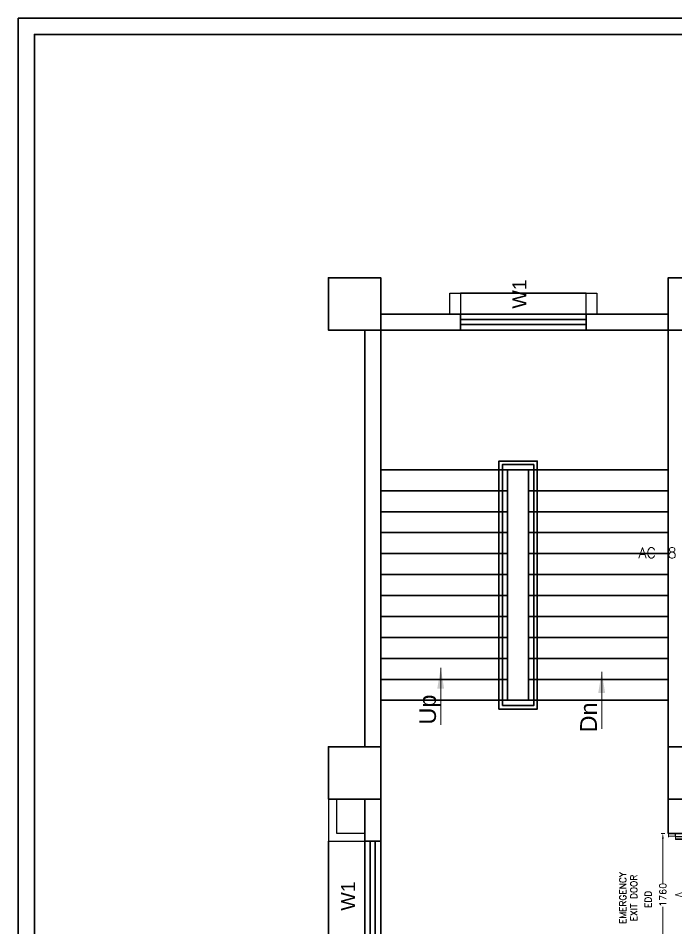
# Model space of a CAD drawing. Header units: millimetres. Extents: x 3552052 to 4144896, y -707811 to -630695.
# Drawn here: x 3658173 to 3667585, y -647246 to -634224 of the extents above; entities that cross this region are included whole.
import ezdxf
from ezdxf.enums import TextEntityAlignment as Align

# ---------------------------------------------------------------- set-up
doc = ezdxf.new("R2010")
doc.units = ezdxf.units.MM
doc.header["$LTSCALE"] = 6
doc.header["$MEASUREMENT"] = 0
doc.layers.get('0').update_dxf_attribs({"linetype": 'CONTINUOUS', "lineweight": 0})
doc.layers.get('Defpoints').update_dxf_attribs({"linetype": 'CONTINUOUS', "lineweight": 0})
for name, color, linetype, lineweight in [('1200 Door', 144, 'CONTINUOUS', 0), ('BLOCK HACTH', 10, 'CONTINUOUS', 0), ('Chajja', 7, 'CONTINUOUS', 0), ('COL', 5, 'CONTINUOUS', 0), ('DIM', 7, 'CONTINUOUS', 0), ('Double Leaf Door', 4, 'CONTINUOUS', 0), ('ELE-SOCKET TEXT', 7, 'CONTINUOUS', 25), ('JOINERY', 7, 'CONTINUOUS', 0), ('Railing', 21, 'CONTINUOUS', 0), ('Staircase', 7, 'CONTINUOUS', 0), ('WALL', 8, 'CONTINUOUS', 0), ('walls', 1, 'CONTINUOUS', 0), ('Window', 161, 'CONTINUOUS', 0)]:
    doc.layers.add(name, color=color, linetype=linetype, lineweight=lineweight)
doc.styles.add('ARI', font='arial.ttf')
doc.styles.add('ARIAL', font='arial.ttf')
doc.styles.add('ROMANS', font='romans.shx')
doc.dimstyles.new('AEPL1', dxfattribs={"dimtxt": 100, "dimasz": 75, "dimexe": 25, "dimexo": 50, "dimtad": 0, "dimdec": 0, "dimtxsty": 'ROMANS', "dimcen": 2.5, "dimclrd": 7, "dimclre": 7, "dimclrt": 7, "dimadec": 0, "dimazin": 0, "dimtfac": 1, "dimtdec": 0, "dimtmove": 0, "dimatfit": 3, "dimfxl": 1, "dimlwd": 0, "dimlwe": 0, "dimarcsym": 0})
doc.dimstyles.new('int. dim', dxfattribs={"dimtxt": 900, "dimasz": 450, "dimexe": 150, "dimexo": 150, "dimgap": 150, "dimtad": 0, "dimdec": 0, "dimzin": 12, "dimdsep": 46, "dimtxsty": 'ARI', "dimblk": 'ARCHTICK', "dimcen": 1.5, "dimdle": 150, "dimclrd": 256, "dimclre": 256, "dimclrt": 7, "dimazin": 0, "dimtfac": 1, "dimtdec": 0, "dimtix": 1, "dimtmove": 2, "dimatfit": 3, "dimfxl": 1, "dimtolj": 1, "dimtzin": 0, "dimlwd": -1, "dimlwe": -1, "dimarcsym": 0})

# ---------------------------------------------------------------- blocks, each defined once
blk = doc.blocks.new('_ArchTick')
at = {"color": 0, "linetype": 'ByBlock', "const_width": 0.15}
blk.add_lwpolyline([(-0.5, -0.5), (0.5, 0.5)], dxfattribs=at)
blk = doc.blocks.new('1800x100')
at = {"layer": 'Double Leaf Door'}
for points in [[(101628, -31395), (101633, -31395), (101633, -31098), (101628, -31098)], [(101672, -31098), (101667, -31098), (101667, -31395), (101672, -31395)], [(103256, -31098), (103261, -31098), (103261, -31395), (103256, -31395)], [(103300, -31395), (103295, -31395), (103295, -31098), (103300, -31098)]]:
    blk.add_hatch(color=6, dxfattribs=at).paths.add_polyline_path(points)
at = {"layer": 'Double Leaf Door', "color": 8}
for p, q in [((101613, -30962), (101613, -30980)), ((101628, -30960), (101615, -30960)), ((101615, -30982), (101628, -30982)), ((101628, -31558), (101628, -30904)), ((101628, -30904), (101672, -30904)), ((101628, -30960), (101628, -30982)), ((101650, -31098), (101650, -30904)), ((101672, -30904), (101672, -31558)), ((103300, -30904), (103256, -30904)), ((103256, -30904), (103256, -31558)), ((103278, -31098), (103278, -30904)), ((103300, -31558), (103300, -30904)), ((103300, -30960), (103312, -30960)), ((103300, -30960), (103300, -30982)), ((103312, -30982), (103300, -30982)), ((103314, -30962), (103314, -30980)), ((101650, -31558), (101650, -31395)), ((103278, -31558), (103278, -31395)), ((101584, -31558), (101584, -31658)), ((101624, -31558), (101584, -31558)), ((101586, -31560), (101586, -31656)), ((101622, -31560), (101586, -31560)), ((101622, -31655), (101622, -31560)), ((101624, -31654), (101624, -31558)), ((101672, -31558), (101628, -31558)), ((103256, -31558), (103300, -31558)), ((103304, -31654), (103304, -31558)), ((103304, -31558), (103344, -31558)), ((103306, -31655), (103306, -31560)), ((103306, -31560), (103342, -31560)), ((103342, -31560), (103342, -31656)), ((103344, -31558), (103344, -31658)), ((101584, -31658), (101624, -31658)), ((101586, -31656), (101624, -31656)), ((101634, -31655), (101622, -31655)), ((101636, -31654), (101624, -31654)), ((101624, -31656), (101634, -31656)), ((101624, -31658), (101636, -31658)), ((101634, -31656), (101634, -31655)), ((101636, -31658), (101636, -31654)), ((103292, -31658), (103292, -31654)), ((103292, -31654), (103304, -31654)), ((103304, -31658), (103292, -31658)), ((103294, -31656), (103294, -31655)), ((103294, -31655), (103306, -31655)), ((103304, -31656), (103294, -31656)), ((103342, -31656), (103304, -31656)), ((103344, -31658), (103304, -31658))]:
    blk.add_line(p, q, dxfattribs=at)
at = {"layer": 'Double Leaf Door', "color": 6}
for p, q in [((101672, -31098), (101628, -31098)), ((101628, -31098), (101628, -31395)), ((101633, -31395), (101633, -31098)), ((101667, -31395), (101667, -31098)), ((101672, -31395), (101672, -31098)), ((103256, -31395), (103256, -31098)), ((103256, -31098), (103300, -31098)), ((103261, -31395), (103261, -31098)), ((103295, -31395), (103295, -31098)), ((103300, -31098), (103300, -31395)), ((101628, -31395), (101672, -31395)), ((103300, -31395), (103256, -31395))]:
    blk.add_line(p, q, dxfattribs=at)
at = {"layer": 'Double Leaf Door', "color": 6, "ltscale": 100}
for p, q in [((101667, -31098), (101667, -31395)), ((103261, -31098), (103261, -31395))]:
    blk.add_line(p, q, dxfattribs=at)
at = {"layer": 'Double Leaf Door', "color": 6}
for points in [[(101628, -31098), (101628, -31395), (101633, -31395), (101633, -31098), (101628, -31098)], [(101672, -31098), (101672, -31395), (101667, -31395), (101667, -31098), (101672, -31098)], [(103256, -31098), (103256, -31395), (103261, -31395), (103261, -31098), (103256, -31098)], [(103300, -31098), (103300, -31395), (103295, -31395), (103295, -31098), (103300, -31098)]]:
    blk.add_lwpolyline(points, dxfattribs=at)
at = {"layer": 'Double Leaf Door', "ltscale": 5000}
for points in [[(101628, -31098), (101628, -31395), (101633, -31395), (101633, -31098), (101628, -31098)], [(103300, -31098), (103300, -31395), (103295, -31395), (103295, -31098), (103300, -31098)]]:
    blk.add_lwpolyline(points, dxfattribs=at)
at = {"layer": 'Double Leaf Door', "color": 8}
for centre, radius, start, end in [((101613, -30971), 3.72, 90, 270), ((101615, -30962), 1.98, 90, 180), ((101615, -30980), 1.98, 180, 270), ((101602, -31796), 894, 15.3848, 85.5115), ((103269, -31727), 822, 90.8957, 168.2081), ((103312, -30962), 1.98, 0, 90), ((103312, -30980), 1.98, 270, 0), ((103314, -30971), 3.72, 270, 90)]:
    blk.add_arc(centre, radius, start, end, dxfattribs=at)
blk = doc.blocks.new('*D672')
at = {"layer": 'Defpoints', "color": 0, "transparency": 16777216}
for p in [(3667478, -645894), (3667399, -647654), (3667478, -647654)]:
    blk.add_point(p, dxfattribs=at)
at = {"layer": 'DIM', "color": 7, "lineweight": 0, "transparency": 16777216}
for p, q in [((3667428, -645894), (3667374, -645894)), ((3667399, -645969), (3667399, -646605)), ((3667399, -647579), (3667399, -646944)), ((3667428, -647654), (3667374, -647654))]:
    blk.add_line(p, q, dxfattribs=at)
at = {"layer": 'DIM', "color": 7, "transparency": 16777216}
for points in [[(3667387, -645969), (3667412, -645969), (3667399, -645894)], [(3667387, -647579), (3667412, -647579), (3667399, -647654)]]:
    blk.add_solid(points, dxfattribs=at)
at = {"layer": 'DIM', "color": 7, "lineweight": 30, "transparency": 16777216, "insert": (3667399, -646774), "char_height": 100, "attachment_point": 5, "rotation": 90, "style": 'ROMANS'}
blk.add_mtext('1760', dxfattribs=at)

msp = doc.modelspace()

# ---------------------------------------------------------------- linework, layer by layer
at = {"color": 7, "lineweight": 30}
for points in [[(3703254.4, -634223.7), (3703254.4, -666235.1), (3658173.2, -666235.1), (3658173.2, -634223.7)], [(3703022.6, -634455.5), (3703022.6, -666003.3), (3658405.1, -666003.3), (3658405.1, -634455.5)]]:
    msp.add_lwpolyline(points, close=True, dxfattribs=at)
at = {"layer": 'BLOCK HACTH', "color": 7, "lineweight": 30}
msp.add_lwpolyline([(3665177.6, -643988.9), (3665477.6, -643988.9), (3665477.6, -640688.9), (3665177.6, -640688.9)], close=True, dxfattribs=at)
at = {"layer": 'Chajja', "color": 7, "lineweight": 30}
msp.add_line((3664502.6, -638158.9), (3666302.6, -638158.9), dxfattribs=at)
at = {"layer": 'Chajja', "color": 251, "lineweight": -3}
for points in [[(3664352.6, -638458.9), (3664352.6, -638158.9), (3664502.6, -638158.9), (3664502.6, -638458.9)], [(3666302.6, -638458.9), (3666302.6, -638158.9), (3666452.6, -638158.9), (3666452.6, -638458.9)]]:
    msp.add_lwpolyline(points, dxfattribs=at)
at = {"layer": 'COL', "color": 7, "lineweight": 30}
for points in [[(3663362.6, -638688.9), (3662612.6, -638688.9), (3662612.6, -637938.9), (3663362.6, -637938.9)], [(3667477.6, -638688.9), (3668227.6, -638688.9), (3668227.6, -637938.9), (3667477.6, -637938.9)], [(3662612.6, -645403.9), (3663362.6, -645403.9), (3663362.6, -644653.9), (3662612.6, -644653.9)], [(3667477.6, -645403.9), (3668227.6, -645403.9), (3668227.6, -644653.9), (3667477.6, -644653.9)]]:
    msp.add_lwpolyline(points, close=True, dxfattribs=at)
at = {"layer": 'Railing', "color": 7, "lineweight": 30}
for points in [[(3665052.6, -644113.9), (3665602.6, -644113.9), (3665602.6, -640563.9), (3665052.6, -640563.9)], [(3665102.6, -644063.9), (3665552.6, -644063.9), (3665552.6, -640613.9), (3665102.6, -640613.9)]]:
    msp.add_lwpolyline(points, close=True, dxfattribs=at)
at = {"layer": 'Staircase', "color": 7, "lineweight": 30}
for p, q in [((3665177.6, -640688.9), (3663362.6, -640688.9)), ((3665477.6, -640688.9), (3667477.6, -640688.9)), ((3665177.6, -640988.9), (3663362.6, -640988.9)), ((3665477.6, -640988.9), (3667477.6, -640988.9)), ((3665177.6, -641288.9), (3663362.6, -641288.9)), ((3665477.6, -641288.9), (3667477.6, -641288.9)), ((3665177.6, -641588.9), (3663362.6, -641588.9)), ((3665477.6, -641588.9), (3667477.6, -641588.9)), ((3665177.6, -641888.9), (3663362.6, -641888.9)), ((3665477.6, -641888.9), (3667477.6, -641888.9)), ((3665177.6, -642188.9), (3663362.6, -642188.9)), ((3665477.6, -642188.9), (3667477.6, -642188.9)), ((3665177.6, -642488.9), (3663362.6, -642488.9)), ((3665477.6, -642488.9), (3667477.6, -642488.9)), ((3665177.6, -642788.9), (3663362.6, -642788.9)), ((3665477.6, -642788.9), (3667477.6, -642788.9)), ((3665177.6, -643088.9), (3663362.6, -643088.9)), ((3665477.6, -643088.9), (3667477.6, -643088.9)), ((3665177.6, -643388.9), (3663362.6, -643388.9)), ((3665477.6, -643388.9), (3667477.6, -643388.9)), ((3665177.6, -643688.9), (3663362.6, -643688.9)), ((3665477.6, -643688.9), (3667477.6, -643688.9)), ((3665177.6, -643988.9), (3663362.6, -643988.9)), ((3665477.6, -643988.9), (3667477.6, -643988.9))]:
    msp.add_line(p, q, dxfattribs=at)
at = {"layer": 'WALL', "color": 7, "lineweight": 30}
for p, q in [((3667477.6, -638458.9), (3663362.6, -638458.9)), ((3663132.6, -638688.9), (3663132.6, -644653.9)), ((3663362.6, -638688.9), (3663362.6, -644653.9)), ((3667477.6, -638688.9), (3663362.6, -638688.9)), ((3667477.6, -638688.9), (3667477.6, -644653.9)), ((3663132.6, -645403.9), (3663132.6, -646003.9)), ((3663362.6, -645403.9), (3663362.6, -646003.9)), ((3667477.6, -645404.9), (3667477.6, -645403.9)), ((3667477.6, -645894.4), (3667477.6, -645404.9)), ((3667477.6, -645894.4), (3667707.6, -645894.4)), ((3662612.6, -646003.9), (3662612.6, -647803.9))]:
    msp.add_line(p, q, dxfattribs=at)
at = {"layer": 'WALL', "color": 251, "lineweight": -3}
for points in [[(3667477.6, -645403.9), (3667477.6, -638688.9), (3670307.6, -638688.9)], [(3662612.6, -645403.9), (3662612.6, -646003.9), (3663132.6, -646003.9)], [(3662727.6, -645403.9), (3662727.6, -645888.9), (3663132.6, -645888.9)]]:
    msp.add_lwpolyline(points, dxfattribs=at)
at = {"layer": 'walls', "color": 251, "lineweight": -3}
msp.add_line((3663362.6, -646003.9), (3663132.6, -646003.9), dxfattribs=at)
at = {"layer": 'Window', "color": 7, "lineweight": 30}
for points in [[(3666302.6, -638458.9), (3666302.6, -638688.9), (3664502.6, -638688.9), (3664502.6, -638458.9)], [(3666302.6, -638538.9), (3666302.6, -638608.9), (3664502.6, -638608.9), (3664502.6, -638538.9)], [(3663132.6, -647803.9), (3663362.6, -647803.9), (3663362.6, -646003.9), (3663132.6, -646003.9)], [(3663212.6, -647803.9), (3663282.6, -647803.9), (3663282.6, -646003.9), (3663212.6, -646003.9)]]:
    msp.add_lwpolyline(points, close=True, dxfattribs=at)

# ---------------------------------------------------------------- block references
at = {"layer": 'Double Leaf Door', "color": 251, "lineweight": -3, "rotation": 270}
msp.add_blockref('1800x100', (3699136.1, -544310.7), dxfattribs=at)

# ---------------------------------------------------------------- texts
at = {"layer": '1200 Door', "color": 7, "lineweight": 30, "style": 'ROMANS'}
msp.add_text('EDD', height=94.18, rotation=90, dxfattribs=at).set_placement((3667236.5, -646962.9, -35804.4))
at = {"layer": '1200 Door', "color": 7, "lineweight": 30, "insert": (3666904.9, -646852), "char_height": 94.18, "width": 1944.789, "attachment_point": 5, "rotation": 90, "style": 'ROMANS'}
msp.add_mtext(' EMERGENCY\\P EXIT DOOR', dxfattribs=at)
at = {"layer": 'ELE-SOCKET TEXT', "color": 200, "lineweight": -3, "insert": (3667049.3, -641801.8), "char_height": 150, "width": 349.838, "attachment_point": 1, "style": 'ROMANS'}
msp.add_mtext('{\\C256;AC-8}', dxfattribs=at)
at = {"layer": 'JOINERY', "color": 251, "lineweight": -3, "style": 'ARIAL', "width": 1}
for p in [(3665446.9, -638381.4), (3662995, -647000.6)]:
    msp.add_text('W1', height=200, rotation=90, dxfattribs=at).set_placement(p)
at = {"layer": 'Staircase', "color": 251, "lineweight": -3, "style": 'ARIAL'}
for s, p in [('Up', (3664152, -644121.8)), ('Dn', (3666455.6, -644234.3))]:
    msp.add_text(s, height=240, rotation=90, dxfattribs=at).set_placement(p, align=Align.CENTER)

# ---------------------------------------------------------------- dimensions: what is measured, and where the dimension line sits
at = {"layer": 'DIM', "color": 7, "lineweight": 30}
dim = msp.add_linear_dim(base=(3667399.3, -647654.4), p1=(3667477.6, -645894.4), p2=(3667477.6, -647654.4), angle=90, dimstyle='AEPL1', dxfattribs=at)
dim.commit()
dim.dimension.update_dxf_attribs({"geometry": '*D672', "text_midpoint": (3667399.3, -646774.4)})

# ---------------------------------------------------------------- leaders
at = {"layer": 'Staircase', "color": 251, "lineweight": -3}
for points in [[(3664220.3, -643523.2, -101230.8), (3664220.3, -644338.6, -101230.8)], [(3666523.9, -643582, -101230.8), (3666523.9, -644397.4, -101230.8)]]:
    msp.add_leader(points, dimstyle='int. dim', override={"dimasz": 300, "dimgap": 70, "dimtad": 0}, dxfattribs=at)

doc.saveas('drawing.dxf')
